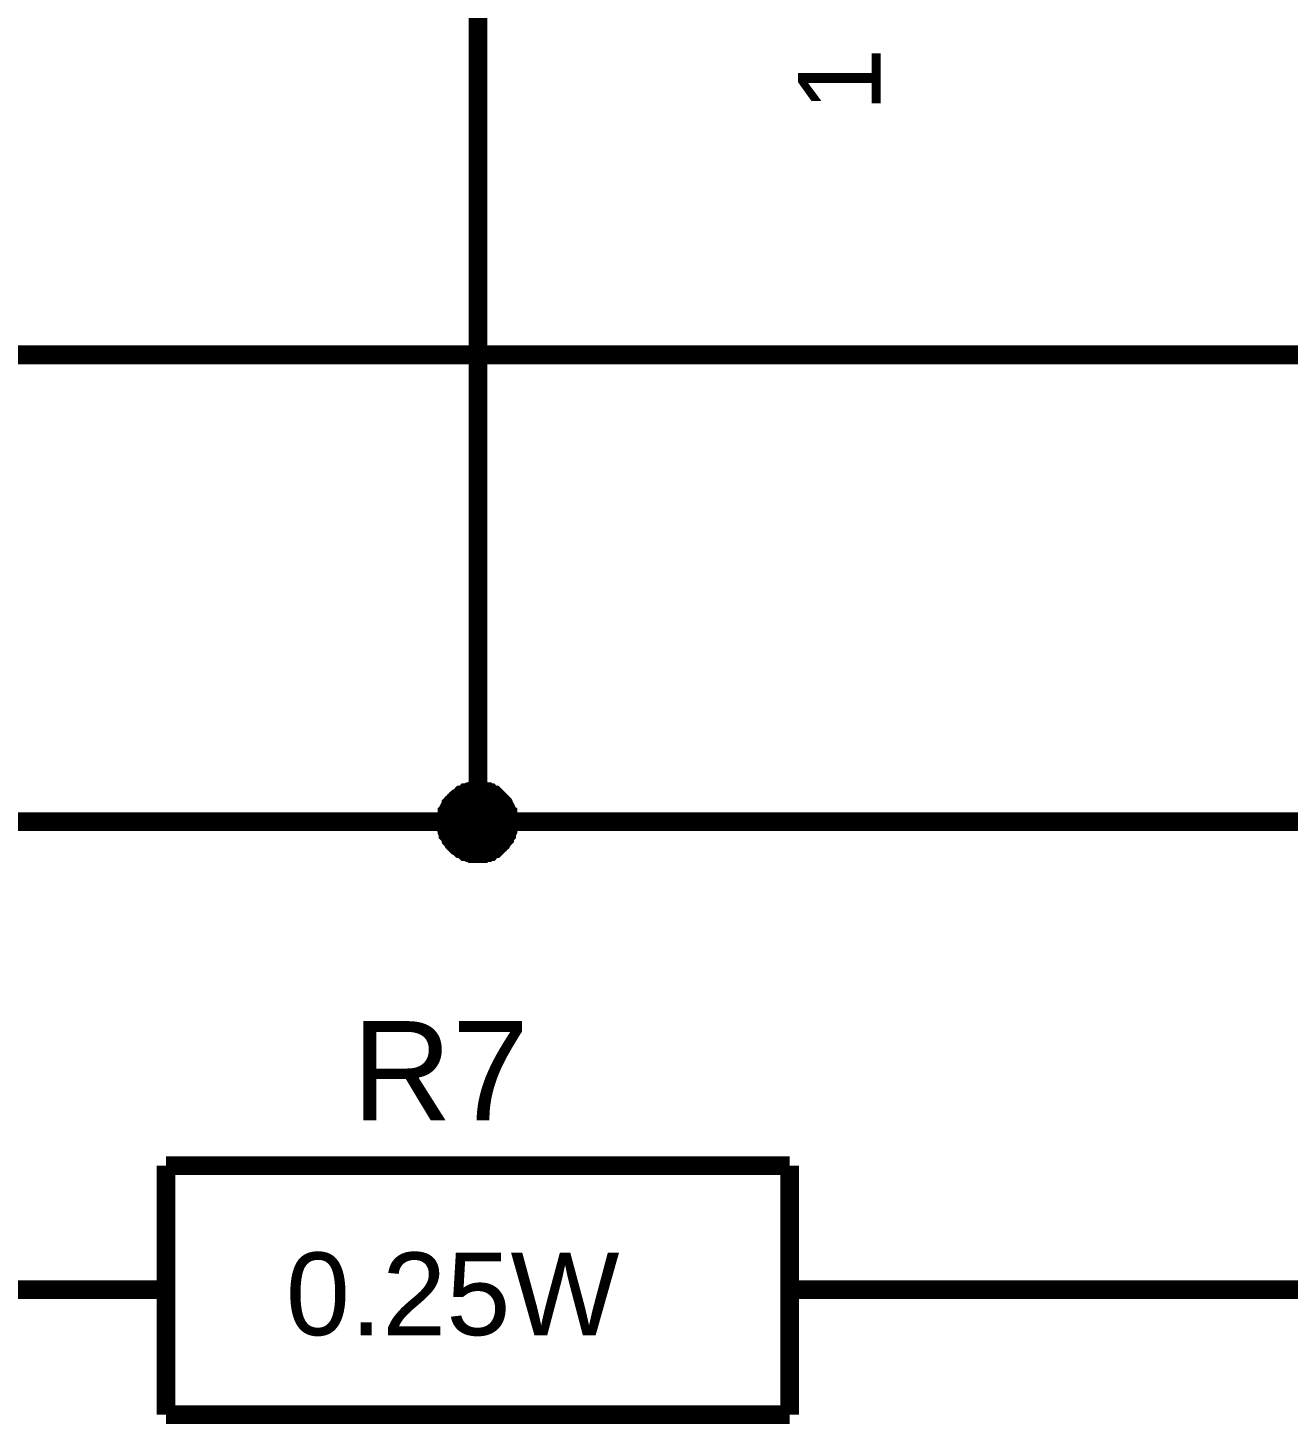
# Model space of a CAD drawing. Header units: millimetres. Extents: x -2024 to 917, y -725 to 13.
# Drawn here: x -1756.2 to -1736, y -543.82 to -521.44 of the extents above; entities that cross this region are included whole.
import ezdxf

# ---------------------------------------------------------------- set-up
doc = ezdxf.new("R2010")
doc.units = ezdxf.units.MM
doc.styles.get("Standard").update_dxf_attribs({"font": 'arial.ttf'})

msp = doc.modelspace()

# ---------------------------------------------------------------- linework, layer by layer
at = {"color": 7}
for points, const_width in [([(-1748.985, -518.663), (-1748.985, -521.677)], 0.3), ([(-1758.982, -534.162), (-1748.985, -534.162), (-1748.985, -521.677)], 0.3), ([(-1741.487, -541.664), (-1731.507, -541.664), (-1731.507, -521.677)], 0.3), ([(-1766.48, -526.678), (-1691.52, -526.678)], 0.3), ([(-1749.498, -534.162), (-1749.498, -534.146), (-1749.498, -534.113), (-1749.498, -534.096), (-1749.482, -534.063), (-1749.482, -534.047), (-1749.482, -534.013), (-1749.465, -533.997), (-1749.465, -533.98), (-1749.448, -533.947), (-1749.432, -533.931), (-1749.415, -533.914), (-1749.415, -533.881), (-1749.399, -533.864), (-1749.382, -533.848), (-1749.366, -533.831), (-1749.349, -533.815), (-1749.333, -533.798), (-1749.316, -533.782), (-1749.283, -533.765), (-1749.266, -533.749), (-1749.25, -533.732), (-1749.233, -533.732), (-1749.2, -533.715), (-1749.184, -533.699), (-1749.167, -533.699), (-1749.134, -533.682), (-1749.117, -533.682), (-1749.084, -533.682), (-1749.068, -533.666), (-1749.035, -533.666), (-1749.018, -533.666), (-1748.985, -533.666)], 0.3), ([(-1749.498, -534.162), (-1749.498, -534.146), (-1749.498, -534.113), (-1749.498, -534.096), (-1749.482, -534.063), (-1749.482, -534.047), (-1749.482, -534.013), (-1749.465, -533.997), (-1749.465, -533.98), (-1749.448, -533.947), (-1749.432, -533.931), (-1749.415, -533.914), (-1749.415, -533.881), (-1749.399, -533.864), (-1749.382, -533.848), (-1749.366, -533.831), (-1749.349, -533.815), (-1749.333, -533.798), (-1749.316, -533.782), (-1749.283, -533.765), (-1749.266, -533.749), (-1749.25, -533.732), (-1749.233, -533.732), (-1749.2, -533.715), (-1749.184, -533.699), (-1749.167, -533.699), (-1749.134, -533.682), (-1749.117, -533.682), (-1749.084, -533.682), (-1749.068, -533.666), (-1749.035, -533.666), (-1749.018, -533.666), (-1748.985, -533.666)], 0.3), ([(-1749.498, -534.162), (-1749.498, -534.146), (-1749.498, -534.113), (-1749.498, -534.096), (-1749.482, -534.063), (-1749.482, -534.047), (-1749.482, -534.013), (-1749.465, -533.997), (-1749.465, -533.98), (-1749.448, -533.947), (-1749.432, -533.931), (-1749.415, -533.914), (-1749.415, -533.881), (-1749.399, -533.864), (-1749.382, -533.848), (-1749.366, -533.831), (-1749.349, -533.815), (-1749.333, -533.798), (-1749.316, -533.782), (-1749.283, -533.765), (-1749.266, -533.749), (-1749.25, -533.732), (-1749.233, -533.732), (-1749.2, -533.715), (-1749.184, -533.699), (-1749.167, -533.699), (-1749.134, -533.682), (-1749.117, -533.682), (-1749.084, -533.682), (-1749.068, -533.666), (-1749.035, -533.666), (-1749.018, -533.666), (-1748.985, -533.666)], 0.3), ([(-1749.498, -534.162), (-1749.498, -534.146), (-1749.498, -534.113), (-1749.498, -534.096), (-1749.482, -534.063), (-1749.482, -534.047), (-1749.482, -534.013), (-1749.465, -533.997), (-1749.465, -533.98), (-1749.448, -533.947), (-1749.432, -533.931), (-1749.415, -533.914), (-1749.415, -533.881), (-1749.399, -533.864), (-1749.382, -533.848), (-1749.366, -533.831), (-1749.349, -533.815), (-1749.333, -533.798), (-1749.316, -533.782), (-1749.283, -533.765), (-1749.266, -533.749), (-1749.25, -533.732), (-1749.233, -533.732), (-1749.2, -533.715), (-1749.184, -533.699), (-1749.167, -533.699), (-1749.134, -533.682), (-1749.117, -533.682), (-1749.084, -533.682), (-1749.068, -533.666), (-1749.035, -533.666), (-1749.018, -533.666), (-1748.985, -533.666)], 0.3), ([(-1749.498, -534.162), (-1749.498, -534.146), (-1749.498, -534.113), (-1749.498, -534.096), (-1749.482, -534.063), (-1749.482, -534.047), (-1749.482, -534.013), (-1749.465, -533.997), (-1749.465, -533.98), (-1749.448, -533.947), (-1749.432, -533.931), (-1749.415, -533.914), (-1749.415, -533.881), (-1749.399, -533.864), (-1749.382, -533.848), (-1749.366, -533.831), (-1749.349, -533.815), (-1749.333, -533.798), (-1749.316, -533.782), (-1749.283, -533.765), (-1749.266, -533.749), (-1749.25, -533.732), (-1749.233, -533.732), (-1749.2, -533.715), (-1749.184, -533.699), (-1749.167, -533.699), (-1749.134, -533.682), (-1749.117, -533.682), (-1749.084, -533.682), (-1749.068, -533.666), (-1749.035, -533.666), (-1749.018, -533.666), (-1748.985, -533.666)], 0.0991), ([(-1749.498, -534.162), (-1749.498, -534.146), (-1749.498, -534.113), (-1749.498, -534.096), (-1749.482, -534.063), (-1749.482, -534.047), (-1749.482, -534.013), (-1749.465, -533.997), (-1749.465, -533.98), (-1749.448, -533.947), (-1749.432, -533.931), (-1749.415, -533.914), (-1749.415, -533.881), (-1749.399, -533.864), (-1749.382, -533.848), (-1749.366, -533.831), (-1749.349, -533.815), (-1749.333, -533.798), (-1749.316, -533.782), (-1749.283, -533.765), (-1749.266, -533.749), (-1749.25, -533.732), (-1749.233, -533.732), (-1749.2, -533.715), (-1749.184, -533.699), (-1749.167, -533.699), (-1749.134, -533.682), (-1749.117, -533.682), (-1749.084, -533.682), (-1749.068, -533.666), (-1749.035, -533.666), (-1749.018, -533.666), (-1748.985, -533.666)], 0.0991), ([(-1749.498, -534.162), (-1749.498, -534.146), (-1749.498, -534.113), (-1749.498, -534.096), (-1749.482, -534.063), (-1749.482, -534.047), (-1749.482, -534.013), (-1749.465, -533.997), (-1749.465, -533.98), (-1749.448, -533.947), (-1749.432, -533.931), (-1749.415, -533.914), (-1749.415, -533.881), (-1749.399, -533.864), (-1749.382, -533.848), (-1749.366, -533.831), (-1749.349, -533.815), (-1749.333, -533.798), (-1749.316, -533.782), (-1749.283, -533.765), (-1749.266, -533.749), (-1749.25, -533.732), (-1749.233, -533.732), (-1749.2, -533.715), (-1749.184, -533.699), (-1749.167, -533.699), (-1749.134, -533.682), (-1749.117, -533.682), (-1749.084, -533.682), (-1749.068, -533.666), (-1749.035, -533.666), (-1749.018, -533.666), (-1748.985, -533.666)], 0.0991), ([(-1749.498, -534.162), (-1749.498, -534.146), (-1749.498, -534.113), (-1749.498, -534.096), (-1749.482, -534.063), (-1749.482, -534.047), (-1749.482, -534.013), (-1749.465, -533.997), (-1749.465, -533.98), (-1749.448, -533.947), (-1749.432, -533.931), (-1749.415, -533.914), (-1749.415, -533.881), (-1749.399, -533.864), (-1749.382, -533.848), (-1749.366, -533.831), (-1749.349, -533.815), (-1749.333, -533.798), (-1749.316, -533.782), (-1749.283, -533.765), (-1749.266, -533.749), (-1749.25, -533.732), (-1749.233, -533.732), (-1749.2, -533.715), (-1749.184, -533.699), (-1749.167, -533.699), (-1749.134, -533.682), (-1749.117, -533.682), (-1749.084, -533.682), (-1749.068, -533.666), (-1749.035, -533.666), (-1749.018, -533.666), (-1748.985, -533.666)], 0.0991), ([(-1748.985, -533.666), (-1748.985, -533.666)], 0.3), ([(-1748.985, -533.666), (-1748.952, -533.666), (-1748.935, -533.666), (-1748.902, -533.666), (-1748.886, -533.682), (-1748.853, -533.682), (-1748.836, -533.682), (-1748.82, -533.699), (-1748.786, -533.699), (-1748.77, -533.715), (-1748.753, -533.732), (-1748.72, -533.732), (-1748.704, -533.749), (-1748.687, -533.765), (-1748.671, -533.782), (-1748.654, -533.798), (-1748.637, -533.815), (-1748.621, -533.831), (-1748.604, -533.848), (-1748.588, -533.864), (-1748.571, -533.881), (-1748.555, -533.914), (-1748.555, -533.931), (-1748.538, -533.947), (-1748.522, -533.98), (-1748.522, -533.997), (-1748.505, -534.013), (-1748.505, -534.047), (-1748.505, -534.063), (-1748.489, -534.096), (-1748.489, -534.113), (-1748.489, -534.146), (-1748.489, -534.162)], 0.3), ([(-1748.985, -533.666), (-1748.985, -533.666)], 0.3), ([(-1748.985, -533.666), (-1748.952, -533.666), (-1748.935, -533.666), (-1748.902, -533.666), (-1748.886, -533.682), (-1748.853, -533.682), (-1748.836, -533.682), (-1748.82, -533.699), (-1748.786, -533.699), (-1748.77, -533.715), (-1748.753, -533.732), (-1748.72, -533.732), (-1748.704, -533.749), (-1748.687, -533.765), (-1748.671, -533.782), (-1748.654, -533.798), (-1748.637, -533.815), (-1748.621, -533.831), (-1748.604, -533.848), (-1748.588, -533.864), (-1748.571, -533.881), (-1748.555, -533.914), (-1748.555, -533.931), (-1748.538, -533.947), (-1748.522, -533.98), (-1748.522, -533.997), (-1748.505, -534.013), (-1748.505, -534.047), (-1748.505, -534.063), (-1748.489, -534.096), (-1748.489, -534.113), (-1748.489, -534.146), (-1748.489, -534.162)], 0.3), ([(-1748.985, -533.666), (-1748.985, -533.666)], 0.3), ([(-1748.985, -533.666), (-1748.952, -533.666), (-1748.935, -533.666), (-1748.902, -533.666), (-1748.886, -533.682), (-1748.853, -533.682), (-1748.836, -533.682), (-1748.82, -533.699), (-1748.786, -533.699), (-1748.77, -533.715), (-1748.753, -533.732), (-1748.72, -533.732), (-1748.704, -533.749), (-1748.687, -533.765), (-1748.671, -533.782), (-1748.654, -533.798), (-1748.637, -533.815), (-1748.621, -533.831), (-1748.604, -533.848), (-1748.588, -533.864), (-1748.571, -533.881), (-1748.555, -533.914), (-1748.555, -533.931), (-1748.538, -533.947), (-1748.522, -533.98), (-1748.522, -533.997), (-1748.505, -534.013), (-1748.505, -534.047), (-1748.505, -534.063), (-1748.489, -534.096), (-1748.489, -534.113), (-1748.489, -534.146), (-1748.489, -534.162)], 0.3), ([(-1748.985, -533.666), (-1748.985, -533.666)], 0.3), ([(-1748.985, -533.666), (-1748.952, -533.666), (-1748.935, -533.666), (-1748.902, -533.666), (-1748.886, -533.682), (-1748.853, -533.682), (-1748.836, -533.682), (-1748.82, -533.699), (-1748.786, -533.699), (-1748.77, -533.715), (-1748.753, -533.732), (-1748.72, -533.732), (-1748.704, -533.749), (-1748.687, -533.765), (-1748.671, -533.782), (-1748.654, -533.798), (-1748.637, -533.815), (-1748.621, -533.831), (-1748.604, -533.848), (-1748.588, -533.864), (-1748.571, -533.881), (-1748.555, -533.914), (-1748.555, -533.931), (-1748.538, -533.947), (-1748.522, -533.98), (-1748.522, -533.997), (-1748.505, -534.013), (-1748.505, -534.047), (-1748.505, -534.063), (-1748.489, -534.096), (-1748.489, -534.113), (-1748.489, -534.146), (-1748.489, -534.162)], 0.3), ([(-1748.985, -533.666), (-1748.985, -533.666)], 0.0991), ([(-1748.985, -533.666), (-1748.952, -533.666), (-1748.935, -533.666), (-1748.902, -533.666), (-1748.886, -533.682), (-1748.853, -533.682), (-1748.836, -533.682), (-1748.82, -533.699), (-1748.786, -533.699), (-1748.77, -533.715), (-1748.753, -533.732), (-1748.72, -533.732), (-1748.704, -533.749), (-1748.687, -533.765), (-1748.671, -533.782), (-1748.654, -533.798), (-1748.637, -533.815), (-1748.621, -533.831), (-1748.604, -533.848), (-1748.588, -533.864), (-1748.571, -533.881), (-1748.555, -533.914), (-1748.555, -533.931), (-1748.538, -533.947), (-1748.522, -533.98), (-1748.522, -533.997), (-1748.505, -534.013), (-1748.505, -534.047), (-1748.505, -534.063), (-1748.489, -534.096), (-1748.489, -534.113), (-1748.489, -534.146), (-1748.489, -534.162)], 0.0991), ([(-1748.985, -533.666), (-1748.985, -533.666)], 0.0991), ([(-1748.985, -533.666), (-1748.952, -533.666), (-1748.935, -533.666), (-1748.902, -533.666), (-1748.886, -533.682), (-1748.853, -533.682), (-1748.836, -533.682), (-1748.82, -533.699), (-1748.786, -533.699), (-1748.77, -533.715), (-1748.753, -533.732), (-1748.72, -533.732), (-1748.704, -533.749), (-1748.687, -533.765), (-1748.671, -533.782), (-1748.654, -533.798), (-1748.637, -533.815), (-1748.621, -533.831), (-1748.604, -533.848), (-1748.588, -533.864), (-1748.571, -533.881), (-1748.555, -533.914), (-1748.555, -533.931), (-1748.538, -533.947), (-1748.522, -533.98), (-1748.522, -533.997), (-1748.505, -534.013), (-1748.505, -534.047), (-1748.505, -534.063), (-1748.489, -534.096), (-1748.489, -534.113), (-1748.489, -534.146), (-1748.489, -534.162)], 0.0991), ([(-1748.985, -533.666), (-1748.985, -533.666)], 0.0991), ([(-1748.985, -533.666), (-1748.952, -533.666), (-1748.935, -533.666), (-1748.902, -533.666), (-1748.886, -533.682), (-1748.853, -533.682), (-1748.836, -533.682), (-1748.82, -533.699), (-1748.786, -533.699), (-1748.77, -533.715), (-1748.753, -533.732), (-1748.72, -533.732), (-1748.704, -533.749), (-1748.687, -533.765), (-1748.671, -533.782), (-1748.654, -533.798), (-1748.637, -533.815), (-1748.621, -533.831), (-1748.604, -533.848), (-1748.588, -533.864), (-1748.571, -533.881), (-1748.555, -533.914), (-1748.555, -533.931), (-1748.538, -533.947), (-1748.522, -533.98), (-1748.522, -533.997), (-1748.505, -534.013), (-1748.505, -534.047), (-1748.505, -534.063), (-1748.489, -534.096), (-1748.489, -534.113), (-1748.489, -534.146), (-1748.489, -534.162)], 0.0991), ([(-1748.985, -533.666), (-1748.985, -533.666)], 0.0991), ([(-1748.985, -533.666), (-1748.952, -533.666), (-1748.935, -533.666), (-1748.902, -533.666), (-1748.886, -533.682), (-1748.853, -533.682), (-1748.836, -533.682), (-1748.82, -533.699), (-1748.786, -533.699), (-1748.77, -533.715), (-1748.753, -533.732), (-1748.72, -533.732), (-1748.704, -533.749), (-1748.687, -533.765), (-1748.671, -533.782), (-1748.654, -533.798), (-1748.637, -533.815), (-1748.621, -533.831), (-1748.604, -533.848), (-1748.588, -533.864), (-1748.571, -533.881), (-1748.555, -533.914), (-1748.555, -533.931), (-1748.538, -533.947), (-1748.522, -533.98), (-1748.522, -533.997), (-1748.505, -534.013), (-1748.505, -534.047), (-1748.505, -534.063), (-1748.489, -534.096), (-1748.489, -534.113), (-1748.489, -534.146), (-1748.489, -534.162)], 0.0991), ([(-1748.985, -534.676), (-1749.018, -534.676), (-1749.035, -534.676), (-1749.068, -534.676), (-1749.084, -534.659), (-1749.117, -534.659), (-1749.134, -534.659), (-1749.167, -534.643), (-1749.184, -534.643), (-1749.2, -534.626), (-1749.233, -534.61), (-1749.25, -534.593), (-1749.266, -534.593), (-1749.283, -534.576), (-1749.316, -534.56), (-1749.333, -534.543), (-1749.349, -534.527), (-1749.366, -534.51), (-1749.382, -534.494), (-1749.399, -534.461), (-1749.415, -534.444), (-1749.415, -534.427), (-1749.432, -534.411), (-1749.448, -534.378), (-1749.465, -534.361), (-1749.465, -534.345), (-1749.482, -534.312), (-1749.482, -534.295), (-1749.482, -534.262), (-1749.498, -534.245), (-1749.498, -534.212), (-1749.498, -534.196), (-1749.498, -534.162)], 0.3), ([(-1749.498, -534.162), (-1749.498, -534.162)], 0.3), ([(-1748.985, -534.676), (-1749.018, -534.676), (-1749.035, -534.676), (-1749.068, -534.676), (-1749.084, -534.659), (-1749.117, -534.659), (-1749.134, -534.659), (-1749.167, -534.643), (-1749.184, -534.643), (-1749.2, -534.626), (-1749.233, -534.61), (-1749.25, -534.593), (-1749.266, -534.593), (-1749.283, -534.576), (-1749.316, -534.56), (-1749.333, -534.543), (-1749.349, -534.527), (-1749.366, -534.51), (-1749.382, -534.494), (-1749.399, -534.461), (-1749.415, -534.444), (-1749.415, -534.427), (-1749.432, -534.411), (-1749.448, -534.378), (-1749.465, -534.361), (-1749.465, -534.345), (-1749.482, -534.312), (-1749.482, -534.295), (-1749.482, -534.262), (-1749.498, -534.245), (-1749.498, -534.212), (-1749.498, -534.196), (-1749.498, -534.162)], 0.3), ([(-1749.498, -534.162), (-1749.498, -534.162)], 0.3), ([(-1748.985, -534.676), (-1749.018, -534.676), (-1749.035, -534.676), (-1749.068, -534.676), (-1749.084, -534.659), (-1749.117, -534.659), (-1749.134, -534.659), (-1749.167, -534.643), (-1749.184, -534.643), (-1749.2, -534.626), (-1749.233, -534.61), (-1749.25, -534.593), (-1749.266, -534.593), (-1749.283, -534.576), (-1749.316, -534.56), (-1749.333, -534.543), (-1749.349, -534.527), (-1749.366, -534.51), (-1749.382, -534.494), (-1749.399, -534.461), (-1749.415, -534.444), (-1749.415, -534.427), (-1749.432, -534.411), (-1749.448, -534.378), (-1749.465, -534.361), (-1749.465, -534.345), (-1749.482, -534.312), (-1749.482, -534.295), (-1749.482, -534.262), (-1749.498, -534.245), (-1749.498, -534.212), (-1749.498, -534.196), (-1749.498, -534.162)], 0.3), ([(-1749.498, -534.162), (-1749.498, -534.162)], 0.3), ([(-1748.985, -534.676), (-1749.018, -534.676), (-1749.035, -534.676), (-1749.068, -534.676), (-1749.084, -534.659), (-1749.117, -534.659), (-1749.134, -534.659), (-1749.167, -534.643), (-1749.184, -534.643), (-1749.2, -534.626), (-1749.233, -534.61), (-1749.25, -534.593), (-1749.266, -534.593), (-1749.283, -534.576), (-1749.316, -534.56), (-1749.333, -534.543), (-1749.349, -534.527), (-1749.366, -534.51), (-1749.382, -534.494), (-1749.399, -534.461), (-1749.415, -534.444), (-1749.415, -534.427), (-1749.432, -534.411), (-1749.448, -534.378), (-1749.465, -534.361), (-1749.465, -534.345), (-1749.482, -534.312), (-1749.482, -534.295), (-1749.482, -534.262), (-1749.498, -534.245), (-1749.498, -534.212), (-1749.498, -534.196), (-1749.498, -534.162)], 0.3), ([(-1749.498, -534.162), (-1749.498, -534.162)], 0.3), ([(-1748.985, -534.676), (-1749.018, -534.676), (-1749.035, -534.676), (-1749.068, -534.676), (-1749.084, -534.659), (-1749.117, -534.659), (-1749.134, -534.659), (-1749.167, -534.643), (-1749.184, -534.643), (-1749.2, -534.626), (-1749.233, -534.61), (-1749.25, -534.593), (-1749.266, -534.593), (-1749.283, -534.576), (-1749.316, -534.56), (-1749.333, -534.543), (-1749.349, -534.527), (-1749.366, -534.51), (-1749.382, -534.494), (-1749.399, -534.461), (-1749.415, -534.444), (-1749.415, -534.427), (-1749.432, -534.411), (-1749.448, -534.378), (-1749.465, -534.361), (-1749.465, -534.345), (-1749.482, -534.312), (-1749.482, -534.295), (-1749.482, -534.262), (-1749.498, -534.245), (-1749.498, -534.212), (-1749.498, -534.196), (-1749.498, -534.162)], 0.0991), ([(-1749.498, -534.162), (-1749.498, -534.162)], 0.0991), ([(-1748.985, -534.676), (-1749.018, -534.676), (-1749.035, -534.676), (-1749.068, -534.676), (-1749.084, -534.659), (-1749.117, -534.659), (-1749.134, -534.659), (-1749.167, -534.643), (-1749.184, -534.643), (-1749.2, -534.626), (-1749.233, -534.61), (-1749.25, -534.593), (-1749.266, -534.593), (-1749.283, -534.576), (-1749.316, -534.56), (-1749.333, -534.543), (-1749.349, -534.527), (-1749.366, -534.51), (-1749.382, -534.494), (-1749.399, -534.461), (-1749.415, -534.444), (-1749.415, -534.427), (-1749.432, -534.411), (-1749.448, -534.378), (-1749.465, -534.361), (-1749.465, -534.345), (-1749.482, -534.312), (-1749.482, -534.295), (-1749.482, -534.262), (-1749.498, -534.245), (-1749.498, -534.212), (-1749.498, -534.196), (-1749.498, -534.162)], 0.0991), ([(-1749.498, -534.162), (-1749.498, -534.162)], 0.0991), ([(-1748.985, -534.676), (-1749.018, -534.676), (-1749.035, -534.676), (-1749.068, -534.676), (-1749.084, -534.659), (-1749.117, -534.659), (-1749.134, -534.659), (-1749.167, -534.643), (-1749.184, -534.643), (-1749.2, -534.626), (-1749.233, -534.61), (-1749.25, -534.593), (-1749.266, -534.593), (-1749.283, -534.576), (-1749.316, -534.56), (-1749.333, -534.543), (-1749.349, -534.527), (-1749.366, -534.51), (-1749.382, -534.494), (-1749.399, -534.461), (-1749.415, -534.444), (-1749.415, -534.427), (-1749.432, -534.411), (-1749.448, -534.378), (-1749.465, -534.361), (-1749.465, -534.345), (-1749.482, -534.312), (-1749.482, -534.295), (-1749.482, -534.262), (-1749.498, -534.245), (-1749.498, -534.212), (-1749.498, -534.196), (-1749.498, -534.162)], 0.0991), ([(-1749.498, -534.162), (-1749.498, -534.162)], 0.0991), ([(-1748.985, -534.676), (-1749.018, -534.676), (-1749.035, -534.676), (-1749.068, -534.676), (-1749.084, -534.659), (-1749.117, -534.659), (-1749.134, -534.659), (-1749.167, -534.643), (-1749.184, -534.643), (-1749.2, -534.626), (-1749.233, -534.61), (-1749.25, -534.593), (-1749.266, -534.593), (-1749.283, -534.576), (-1749.316, -534.56), (-1749.333, -534.543), (-1749.349, -534.527), (-1749.366, -534.51), (-1749.382, -534.494), (-1749.399, -534.461), (-1749.415, -534.444), (-1749.415, -534.427), (-1749.432, -534.411), (-1749.448, -534.378), (-1749.465, -534.361), (-1749.465, -534.345), (-1749.482, -534.312), (-1749.482, -534.295), (-1749.482, -534.262), (-1749.498, -534.245), (-1749.498, -534.212), (-1749.498, -534.196), (-1749.498, -534.162)], 0.0991), ([(-1749.498, -534.162), (-1749.498, -534.162)], 0.0991), ([(-1748.489, -534.162), (-1748.489, -534.196), (-1748.489, -534.212), (-1748.489, -534.245), (-1748.505, -534.262), (-1748.505, -534.295), (-1748.505, -534.312), (-1748.522, -534.345), (-1748.522, -534.361), (-1748.538, -534.378), (-1748.555, -534.411), (-1748.555, -534.427), (-1748.571, -534.444), (-1748.588, -534.461), (-1748.604, -534.494), (-1748.621, -534.51), (-1748.637, -534.527), (-1748.654, -534.543), (-1748.671, -534.56), (-1748.687, -534.576), (-1748.704, -534.593), (-1748.72, -534.593), (-1748.753, -534.61), (-1748.77, -534.626), (-1748.786, -534.643), (-1748.82, -534.643), (-1748.836, -534.659), (-1748.853, -534.659), (-1748.886, -534.659), (-1748.902, -534.676), (-1748.935, -534.676), (-1748.952, -534.676), (-1748.985, -534.676)], 0.3), ([(-1748.985, -534.162), (-1691.52, -534.162)], 0.3), ([(-1748.489, -534.162), (-1748.489, -534.196), (-1748.489, -534.212), (-1748.489, -534.245), (-1748.505, -534.262), (-1748.505, -534.295), (-1748.505, -534.312), (-1748.522, -534.345), (-1748.522, -534.361), (-1748.538, -534.378), (-1748.555, -534.411), (-1748.555, -534.427), (-1748.571, -534.444), (-1748.588, -534.461), (-1748.604, -534.494), (-1748.621, -534.51), (-1748.637, -534.527), (-1748.654, -534.543), (-1748.671, -534.56), (-1748.687, -534.576), (-1748.704, -534.593), (-1748.72, -534.593), (-1748.753, -534.61), (-1748.77, -534.626), (-1748.786, -534.643), (-1748.82, -534.643), (-1748.836, -534.659), (-1748.853, -534.659), (-1748.886, -534.659), (-1748.902, -534.676), (-1748.935, -534.676), (-1748.952, -534.676), (-1748.985, -534.676)], 0.3), ([(-1748.489, -534.162), (-1748.489, -534.196), (-1748.489, -534.212), (-1748.489, -534.245), (-1748.505, -534.262), (-1748.505, -534.295), (-1748.505, -534.312), (-1748.522, -534.345), (-1748.522, -534.361), (-1748.538, -534.378), (-1748.555, -534.411), (-1748.555, -534.427), (-1748.571, -534.444), (-1748.588, -534.461), (-1748.604, -534.494), (-1748.621, -534.51), (-1748.637, -534.527), (-1748.654, -534.543), (-1748.671, -534.56), (-1748.687, -534.576), (-1748.704, -534.593), (-1748.72, -534.593), (-1748.753, -534.61), (-1748.77, -534.626), (-1748.786, -534.643), (-1748.82, -534.643), (-1748.836, -534.659), (-1748.853, -534.659), (-1748.886, -534.659), (-1748.902, -534.676), (-1748.935, -534.676), (-1748.952, -534.676), (-1748.985, -534.676)], 0.3), ([(-1748.489, -534.162), (-1748.489, -534.196), (-1748.489, -534.212), (-1748.489, -534.245), (-1748.505, -534.262), (-1748.505, -534.295), (-1748.505, -534.312), (-1748.522, -534.345), (-1748.522, -534.361), (-1748.538, -534.378), (-1748.555, -534.411), (-1748.555, -534.427), (-1748.571, -534.444), (-1748.588, -534.461), (-1748.604, -534.494), (-1748.621, -534.51), (-1748.637, -534.527), (-1748.654, -534.543), (-1748.671, -534.56), (-1748.687, -534.576), (-1748.704, -534.593), (-1748.72, -534.593), (-1748.753, -534.61), (-1748.77, -534.626), (-1748.786, -534.643), (-1748.82, -534.643), (-1748.836, -534.659), (-1748.853, -534.659), (-1748.886, -534.659), (-1748.902, -534.676), (-1748.935, -534.676), (-1748.952, -534.676), (-1748.985, -534.676)], 0.3), ([(-1748.489, -534.162), (-1748.489, -534.196), (-1748.489, -534.212), (-1748.489, -534.245), (-1748.505, -534.262), (-1748.505, -534.295), (-1748.505, -534.312), (-1748.522, -534.345), (-1748.522, -534.361), (-1748.538, -534.378), (-1748.555, -534.411), (-1748.555, -534.427), (-1748.571, -534.444), (-1748.588, -534.461), (-1748.604, -534.494), (-1748.621, -534.51), (-1748.637, -534.527), (-1748.654, -534.543), (-1748.671, -534.56), (-1748.687, -534.576), (-1748.704, -534.593), (-1748.72, -534.593), (-1748.753, -534.61), (-1748.77, -534.626), (-1748.786, -534.643), (-1748.82, -534.643), (-1748.836, -534.659), (-1748.853, -534.659), (-1748.886, -534.659), (-1748.902, -534.676), (-1748.935, -534.676), (-1748.952, -534.676), (-1748.985, -534.676)], 0.0991), ([(-1748.489, -534.162), (-1748.489, -534.196), (-1748.489, -534.212), (-1748.489, -534.245), (-1748.505, -534.262), (-1748.505, -534.295), (-1748.505, -534.312), (-1748.522, -534.345), (-1748.522, -534.361), (-1748.538, -534.378), (-1748.555, -534.411), (-1748.555, -534.427), (-1748.571, -534.444), (-1748.588, -534.461), (-1748.604, -534.494), (-1748.621, -534.51), (-1748.637, -534.527), (-1748.654, -534.543), (-1748.671, -534.56), (-1748.687, -534.576), (-1748.704, -534.593), (-1748.72, -534.593), (-1748.753, -534.61), (-1748.77, -534.626), (-1748.786, -534.643), (-1748.82, -534.643), (-1748.836, -534.659), (-1748.853, -534.659), (-1748.886, -534.659), (-1748.902, -534.676), (-1748.935, -534.676), (-1748.952, -534.676), (-1748.985, -534.676)], 0.0991), ([(-1748.489, -534.162), (-1748.489, -534.196), (-1748.489, -534.212), (-1748.489, -534.245), (-1748.505, -534.262), (-1748.505, -534.295), (-1748.505, -534.312), (-1748.522, -534.345), (-1748.522, -534.361), (-1748.538, -534.378), (-1748.555, -534.411), (-1748.555, -534.427), (-1748.571, -534.444), (-1748.588, -534.461), (-1748.604, -534.494), (-1748.621, -534.51), (-1748.637, -534.527), (-1748.654, -534.543), (-1748.671, -534.56), (-1748.687, -534.576), (-1748.704, -534.593), (-1748.72, -534.593), (-1748.753, -534.61), (-1748.77, -534.626), (-1748.786, -534.643), (-1748.82, -534.643), (-1748.836, -534.659), (-1748.853, -534.659), (-1748.886, -534.659), (-1748.902, -534.676), (-1748.935, -534.676), (-1748.952, -534.676), (-1748.985, -534.676)], 0.0991), ([(-1748.489, -534.162), (-1748.489, -534.196), (-1748.489, -534.212), (-1748.489, -534.245), (-1748.505, -534.262), (-1748.505, -534.295), (-1748.505, -534.312), (-1748.522, -534.345), (-1748.522, -534.361), (-1748.538, -534.378), (-1748.555, -534.411), (-1748.555, -534.427), (-1748.571, -534.444), (-1748.588, -534.461), (-1748.604, -534.494), (-1748.621, -534.51), (-1748.637, -534.527), (-1748.654, -534.543), (-1748.671, -534.56), (-1748.687, -534.576), (-1748.704, -534.593), (-1748.72, -534.593), (-1748.753, -534.61), (-1748.77, -534.626), (-1748.786, -534.643), (-1748.82, -534.643), (-1748.836, -534.659), (-1748.853, -534.659), (-1748.886, -534.659), (-1748.902, -534.676), (-1748.935, -534.676), (-1748.952, -534.676), (-1748.985, -534.676)], 0.0991), ([(-1748.489, -534.162), (-1748.489, -534.162), (-1748.489, -534.162), (-1748.489, -534.162), (-1748.489, -534.162), (-1748.489, -534.162), (-1748.489, -534.162), (-1748.489, -534.162), (-1748.489, -534.162), (-1748.489, -534.162), (-1748.489, -534.162), (-1748.489, -534.162), (-1748.489, -534.162), (-1748.489, -534.162), (-1748.489, -534.162), (-1748.489, -534.162), (-1748.489, -534.162), (-1748.489, -534.162), (-1748.489, -534.162), (-1748.489, -534.162), (-1748.489, -534.162), (-1748.489, -534.162), (-1748.489, -534.162), (-1748.489, -534.162), (-1748.489, -534.162), (-1748.489, -534.162), (-1748.489, -534.162), (-1748.489, -534.162), (-1748.489, -534.162), (-1748.489, -534.162), (-1748.489, -534.162), (-1748.489, -534.162), (-1748.489, -534.162)], 0.3), ([(-1748.489, -534.162), (-1748.489, -534.162)], 0.3), ([(-1748.489, -534.162), (-1748.489, -534.162), (-1748.489, -534.162), (-1748.489, -534.162), (-1748.489, -534.162), (-1748.489, -534.162), (-1748.489, -534.162), (-1748.489, -534.162), (-1748.489, -534.162), (-1748.489, -534.162), (-1748.489, -534.162), (-1748.489, -534.162), (-1748.489, -534.162), (-1748.489, -534.162), (-1748.489, -534.162), (-1748.489, -534.162), (-1748.489, -534.162), (-1748.489, -534.162), (-1748.489, -534.162), (-1748.489, -534.162), (-1748.489, -534.162), (-1748.489, -534.162), (-1748.489, -534.162), (-1748.489, -534.162), (-1748.489, -534.162), (-1748.489, -534.162), (-1748.489, -534.162), (-1748.489, -534.162), (-1748.489, -534.162), (-1748.489, -534.162), (-1748.489, -534.162), (-1748.489, -534.162), (-1748.489, -534.162)], 0.3), ([(-1748.489, -534.162), (-1748.489, -534.162)], 0.3), ([(-1748.489, -534.162), (-1748.489, -534.162), (-1748.489, -534.162), (-1748.489, -534.162), (-1748.489, -534.162), (-1748.489, -534.162), (-1748.489, -534.162), (-1748.489, -534.162), (-1748.489, -534.162), (-1748.489, -534.162), (-1748.489, -534.162), (-1748.489, -534.162), (-1748.489, -534.162), (-1748.489, -534.162), (-1748.489, -534.162), (-1748.489, -534.162), (-1748.489, -534.162), (-1748.489, -534.162), (-1748.489, -534.162), (-1748.489, -534.162), (-1748.489, -534.162), (-1748.489, -534.162), (-1748.489, -534.162), (-1748.489, -534.162), (-1748.489, -534.162), (-1748.489, -534.162), (-1748.489, -534.162), (-1748.489, -534.162), (-1748.489, -534.162), (-1748.489, -534.162), (-1748.489, -534.162), (-1748.489, -534.162), (-1748.489, -534.162)], 0.3), ([(-1748.489, -534.162), (-1748.489, -534.162)], 0.3), ([(-1748.489, -534.162), (-1748.489, -534.162), (-1748.489, -534.162), (-1748.489, -534.162), (-1748.489, -534.162), (-1748.489, -534.162), (-1748.489, -534.162), (-1748.489, -534.162), (-1748.489, -534.162), (-1748.489, -534.162), (-1748.489, -534.162), (-1748.489, -534.162), (-1748.489, -534.162), (-1748.489, -534.162), (-1748.489, -534.162), (-1748.489, -534.162), (-1748.489, -534.162), (-1748.489, -534.162), (-1748.489, -534.162), (-1748.489, -534.162), (-1748.489, -534.162), (-1748.489, -534.162), (-1748.489, -534.162), (-1748.489, -534.162), (-1748.489, -534.162), (-1748.489, -534.162), (-1748.489, -534.162), (-1748.489, -534.162), (-1748.489, -534.162), (-1748.489, -534.162), (-1748.489, -534.162), (-1748.489, -534.162), (-1748.489, -534.162)], 0.3), ([(-1748.489, -534.162), (-1748.489, -534.162)], 0.3), ([(-1748.489, -534.162), (-1748.489, -534.162), (-1748.489, -534.162), (-1748.489, -534.162), (-1748.489, -534.162), (-1748.489, -534.162), (-1748.489, -534.162), (-1748.489, -534.162), (-1748.489, -534.162), (-1748.489, -534.162), (-1748.489, -534.162), (-1748.489, -534.162), (-1748.489, -534.162), (-1748.489, -534.162), (-1748.489, -534.162), (-1748.489, -534.162), (-1748.489, -534.162), (-1748.489, -534.162), (-1748.489, -534.162), (-1748.489, -534.162), (-1748.489, -534.162), (-1748.489, -534.162), (-1748.489, -534.162), (-1748.489, -534.162), (-1748.489, -534.162), (-1748.489, -534.162), (-1748.489, -534.162), (-1748.489, -534.162), (-1748.489, -534.162), (-1748.489, -534.162), (-1748.489, -534.162), (-1748.489, -534.162), (-1748.489, -534.162)], 0.0991), ([(-1748.489, -534.162), (-1748.489, -534.162)], 0.0991), ([(-1748.489, -534.162), (-1748.489, -534.162), (-1748.489, -534.162), (-1748.489, -534.162), (-1748.489, -534.162), (-1748.489, -534.162), (-1748.489, -534.162), (-1748.489, -534.162), (-1748.489, -534.162), (-1748.489, -534.162), (-1748.489, -534.162), (-1748.489, -534.162), (-1748.489, -534.162), (-1748.489, -534.162), (-1748.489, -534.162), (-1748.489, -534.162), (-1748.489, -534.162), (-1748.489, -534.162), (-1748.489, -534.162), (-1748.489, -534.162), (-1748.489, -534.162), (-1748.489, -534.162), (-1748.489, -534.162), (-1748.489, -534.162), (-1748.489, -534.162), (-1748.489, -534.162), (-1748.489, -534.162), (-1748.489, -534.162), (-1748.489, -534.162), (-1748.489, -534.162), (-1748.489, -534.162), (-1748.489, -534.162), (-1748.489, -534.162)], 0.0991), ([(-1748.489, -534.162), (-1748.489, -534.162)], 0.0991), ([(-1748.489, -534.162), (-1748.489, -534.162), (-1748.489, -534.162), (-1748.489, -534.162), (-1748.489, -534.162), (-1748.489, -534.162), (-1748.489, -534.162), (-1748.489, -534.162), (-1748.489, -534.162), (-1748.489, -534.162), (-1748.489, -534.162), (-1748.489, -534.162), (-1748.489, -534.162), (-1748.489, -534.162), (-1748.489, -534.162), (-1748.489, -534.162), (-1748.489, -534.162), (-1748.489, -534.162), (-1748.489, -534.162), (-1748.489, -534.162), (-1748.489, -534.162), (-1748.489, -534.162), (-1748.489, -534.162), (-1748.489, -534.162), (-1748.489, -534.162), (-1748.489, -534.162), (-1748.489, -534.162), (-1748.489, -534.162), (-1748.489, -534.162), (-1748.489, -534.162), (-1748.489, -534.162), (-1748.489, -534.162), (-1748.489, -534.162)], 0.0991), ([(-1748.489, -534.162), (-1748.489, -534.162)], 0.0991), ([(-1748.489, -534.162), (-1748.489, -534.162), (-1748.489, -534.162), (-1748.489, -534.162), (-1748.489, -534.162), (-1748.489, -534.162), (-1748.489, -534.162), (-1748.489, -534.162), (-1748.489, -534.162), (-1748.489, -534.162), (-1748.489, -534.162), (-1748.489, -534.162), (-1748.489, -534.162), (-1748.489, -534.162), (-1748.489, -534.162), (-1748.489, -534.162), (-1748.489, -534.162), (-1748.489, -534.162), (-1748.489, -534.162), (-1748.489, -534.162), (-1748.489, -534.162), (-1748.489, -534.162), (-1748.489, -534.162), (-1748.489, -534.162), (-1748.489, -534.162), (-1748.489, -534.162), (-1748.489, -534.162), (-1748.489, -534.162), (-1748.489, -534.162), (-1748.489, -534.162), (-1748.489, -534.162), (-1748.489, -534.162), (-1748.489, -534.162)], 0.0991), ([(-1748.489, -534.162), (-1748.489, -534.162)], 0.0991), ([(-1753.983, -539.677), (-1753.983, -543.667)], 0.3), ([(-1753.983, -539.677), (-1743.987, -539.677)], 0.3), ([(-1743.987, -539.677), (-1743.987, -543.667)], 0.3), ([(-1753.983, -541.664), (-1756.483, -541.664)], 0.3), ([(-1743.987, -541.664), (-1741.487, -541.664)], 0.3), ([(-1753.983, -543.667), (-1743.987, -543.667)], 0.3)]:
    msp.add_lwpolyline(points, dxfattribs=dict(at, const_width=const_width))
at = {"color": 7, "const_width": 0.508}
msp.add_lwpolyline([(-1749.209, -534.163, 1), (-1748.701, -534.163, 1)], format="xyb", close=True, dxfattribs=at)

# ---------------------------------------------------------------- texts
at = {"color": 7}
msp.add_text('1', height=1.325, rotation=90, dxfattribs=at).set_placement((-1742.53, -522.787))
for s, height, p in [('R7', 1.5897, (-1751.004, -538.948)), ('0.25W', 1.3247, (-1752.064, -542.392))]:
    msp.add_text(s, height=height, dxfattribs=at).set_placement(p)

doc.saveas('drawing.dxf')
